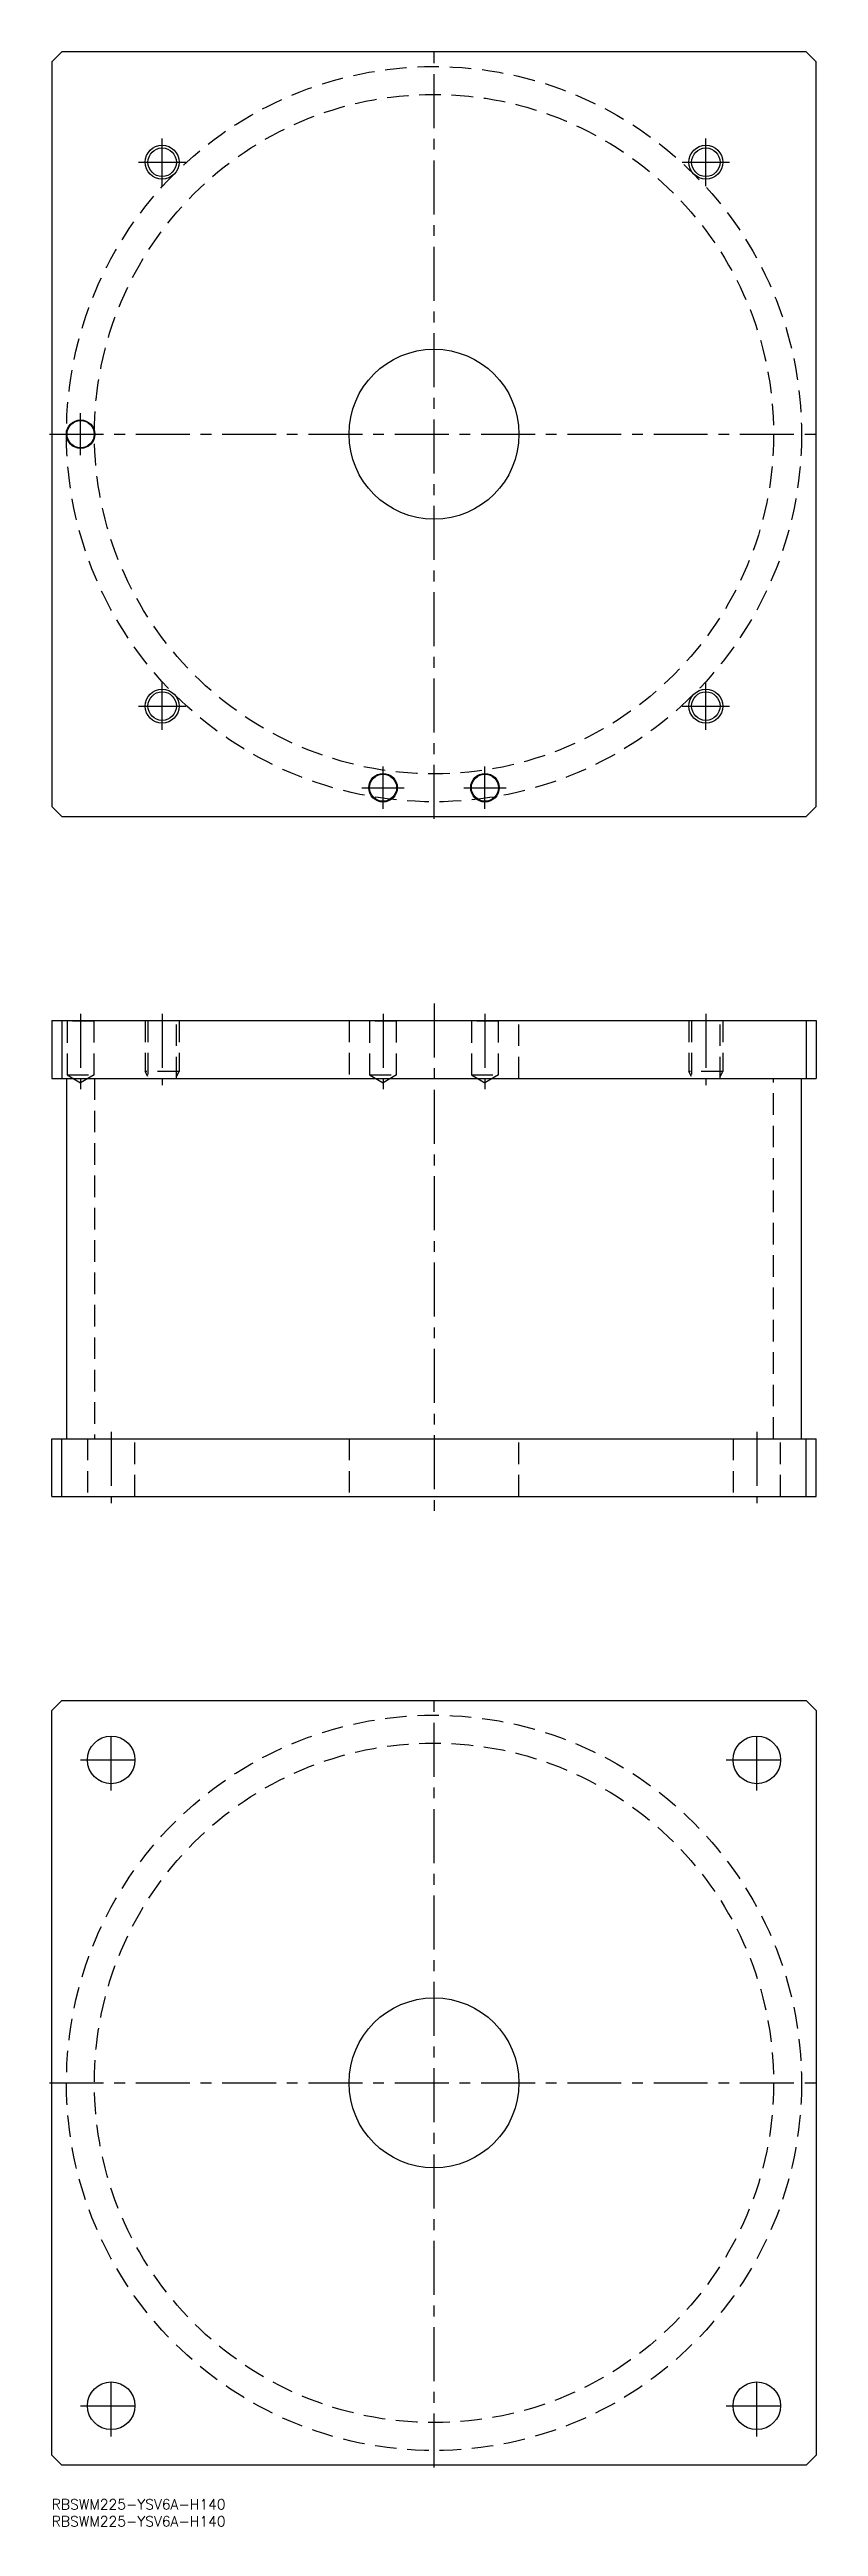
# Model space of a CAD drawing. Extents: x -1 to 226, y -8 to 721.
import ezdxf

# ---------------------------------------------------------------- set-up
doc = ezdxf.new("R2010")
doc.units = 0
doc.header["$LTSCALE"] = 0.5
doc.linetypes.add('CENTER', pattern=[50.8, 31.75, -6.35, 6.35, -6.35])
doc.linetypes.add('DASHED', pattern=[19.05, 12.7, -6.35])
for name, color, linetype in [('MSM_CENTER', 1, 'CENTER'), ('MSM_CONTINUOUS', 7, 'CONTINUOUS'), ('MSM_DASHED', 4, 'DASHED'), ('MSM_NARROW', 5, 'CONTINUOUS'), ('MSM_PART_NUMBER', 7, 'CONTINUOUS')]:
    doc.layers.add(name, color=color, linetype=linetype)
doc.styles.get("Standard").update_dxf_attribs({"font": 'txt.shx', "height": 3, "bigfont": 'bigfont.shx'})

# ---------------------------------------------------------------- blocks, each defined once
blk = doc.blocks.new('*U4')
at = {"layer": 'MSM_PART_NUMBER'}
blk.add_text('RBSWM225-YSV6A-H140', height=3, dxfattribs=at).set_placement((0, -3))
blk = doc.blocks.new('*U5')
at = {"layer": 'MSM_PART_NUMBER'}
blk.add_text('RBSWM225-YSV6A-H140', height=3, dxfattribs=at).set_placement((0, -8))

msp = doc.modelspace()

# ---------------------------------------------------------------- linework, layer by layer
at = {"layer": 'MSM_CENTER'}
for p, q in [((112.5, 494.35), (112.5, 720.65)), ((32.5, 680.5), (32.5, 694.5)), ((192.5, 680.5), (192.5, 694.5)), ((25.5, 687.5), (39.5, 687.5)), ((185.5, 687.5), (199.5, 687.5)), ((8.5, 601.3), (8.5, 613.7)), ((-0.65, 607.5), (225.65, 607.5)), ((32.5, 520.5), (32.5, 534.5)), ((192.5, 520.5), (192.5, 534.5)), ((25.5, 527.5), (39.5, 527.5)), ((185.5, 527.5), (199.5, 527.5)), ((91.3, 503.5), (103.7, 503.5)), ((97.5, 497.3), (97.5, 509.7)), ((121.3, 503.5), (133.7, 503.5)), ((127.5, 497.3), (127.5, 509.7)), ((112.5, 440), (112.5, 290)), ((8.5, 437), (8.5, 414.69)), ((32.5, 437), (32.5, 416)), ((97.5, 437), (97.5, 414.69)), ((127.5, 437), (127.5, 414.69)), ((192.5, 437), (192.5, 416)), ((17.5, 314), (17.5, 293)), ((207.5, 314), (207.5, 293)), ((112.5, 9.35), (112.5, 235.65)), ((17.5, 208.5), (17.5, 226.5)), ((207.5, 208.5), (207.5, 226.5)), ((8.5, 217.5), (26.5, 217.5)), ((198.5, 217.5), (216.5, 217.5)), ((-0.65, 122.5), (225.65, 122.5)), ((17.5, 18.5), (17.5, 36.5)), ((207.5, 18.5), (207.5, 36.5)), ((8.5, 27.5), (26.5, 27.5)), ((198.5, 27.5), (216.5, 27.5))]:
    msp.add_line(p, q, dxfattribs=at)
at = {"layer": 'MSM_CONTINUOUS'}
for p, q in [((3, 720), (0, 717)), ((0, 717), (0, 498)), ((222, 720), (3, 720)), ((225, 717), (222, 720)), ((225, 498), (225, 717)), ((0, 498), (3, 495)), ((222, 495), (225, 498)), ((3, 495), (222, 495)), ((0, 435), (225, 435)), ((0, 435), (0, 418)), ((3, 435), (3, 418)), ((222, 435), (222, 418)), ((225, 435), (225, 418)), ((0, 418), (225, 418)), ((4.35, 418), (4.35, 312)), ((220.65, 312), (220.65, 418)), ((0, 312), (225, 312)), ((0, 295), (0, 312)), ((3, 295), (3, 312)), ((222, 295), (222, 312)), ((225, 295), (225, 312)), ((0, 295), (225, 295)), ((0, 232), (3, 235)), ((3, 235), (222, 235)), ((222, 235), (225, 232)), ((0, 13), (0, 232)), ((225, 232), (225, 13)), ((3, 10), (0, 13)), ((222, 10), (3, 10)), ((225, 13), (222, 10))]:
    msp.add_line(p, q, dxfattribs=at)
for centre, radius in [((32.5, 687.5), 4.19), ((192.5, 687.5), 4.19), ((112.5, 607.5), 25), ((8.5, 607.5), 4.2), ((8.5, 607.5), 4), ((32.5, 527.5), 4.19), ((192.5, 527.5), 4.19), ((97.5, 503.5), 4.2), ((97.5, 503.5), 4), ((127.5, 503.5), 4.2), ((127.5, 503.5), 4), ((17.5, 217.5), 7), ((207.5, 217.5), 7), ((112.5, 122.5), 25), ((17.5, 27.5), 7), ((207.5, 27.5), 7)]:
    msp.add_circle(centre, radius, dxfattribs=at)
at = {"layer": 'MSM_DASHED'}
for p, q in [((4.3, 435), (4.5, 434.8)), ((12.5, 434.8), (4.5, 434.8)), ((4.5, 434.8), (4.5, 419)), ((12.5, 434.8), (12.7, 435)), ((12.5, 419), (12.5, 434.8)), ((27.5, 435), (27.5, 420)), ((28.31, 435), (28.31, 418)), ((36.69, 418), (36.69, 435)), ((37.5, 435), (37.5, 420)), ((87.5, 435), (87.5, 418)), ((93.3, 435), (93.5, 434.8)), ((101.5, 434.8), (93.5, 434.8)), ((93.5, 434.8), (93.5, 419)), ((101.5, 434.8), (101.7, 435)), ((101.5, 419), (101.5, 434.8)), ((123.3, 435), (123.5, 434.8)), ((123.5, 434.8), (123.5, 419)), ((131.5, 434.8), (123.5, 434.8)), ((131.5, 434.8), (131.7, 435)), ((131.5, 419), (131.5, 434.8)), ((137.5, 418), (137.5, 435)), ((187.5, 435), (187.5, 420)), ((188.31, 435), (188.31, 418)), ((196.69, 418), (196.69, 435)), ((197.5, 435), (197.5, 420)), ((4.5, 419), (8.5, 416.69)), ((4.5, 419), (12.5, 419)), ((12.5, 419), (8.5, 416.69)), ((12.55, 418), (12.55, 312)), ((37.5, 420), (27.5, 420)), ((28.31, 418.59), (27.5, 420)), ((36.69, 418.59), (37.5, 420)), ((93.5, 419), (97.5, 416.69)), ((93.5, 419), (101.5, 419)), ((101.5, 419), (97.5, 416.69)), ((123.5, 419), (127.5, 416.69)), ((123.5, 419), (131.5, 419)), ((131.5, 419), (127.5, 416.69)), ((197.5, 420), (187.5, 420)), ((188.31, 418.59), (187.5, 420)), ((196.69, 418.59), (197.5, 420)), ((212.45, 312), (212.45, 418)), ((10.5, 312), (10.5, 295)), ((24.5, 295), (24.5, 312)), ((87.5, 312), (87.5, 295)), ((137.5, 295), (137.5, 312)), ((200.5, 312), (200.5, 295)), ((214.5, 295), (214.5, 312))]:
    msp.add_line(p, q, dxfattribs=at)
for centre, radius in [((112.5, 607.5), 108.15), ((112.5, 607.5), 99.95), ((112.5, 122.5), 108.15), ((112.5, 122.5), 99.95)]:
    msp.add_circle(centre, radius, dxfattribs=at)
at = {"layer": 'MSM_NARROW'}
for centre in [(32.5, 687.5), (192.5, 687.5), (32.5, 527.5), (192.5, 527.5)]:
    msp.add_circle(centre, 5, dxfattribs=at)

# ---------------------------------------------------------------- block references
at = {"layer": 'MSM_CONTINUOUS'}
for name in ['*U4', '*U5']:
    msp.add_blockref(name, (0, 0), dxfattribs=at)

doc.saveas('drawing.dxf')
